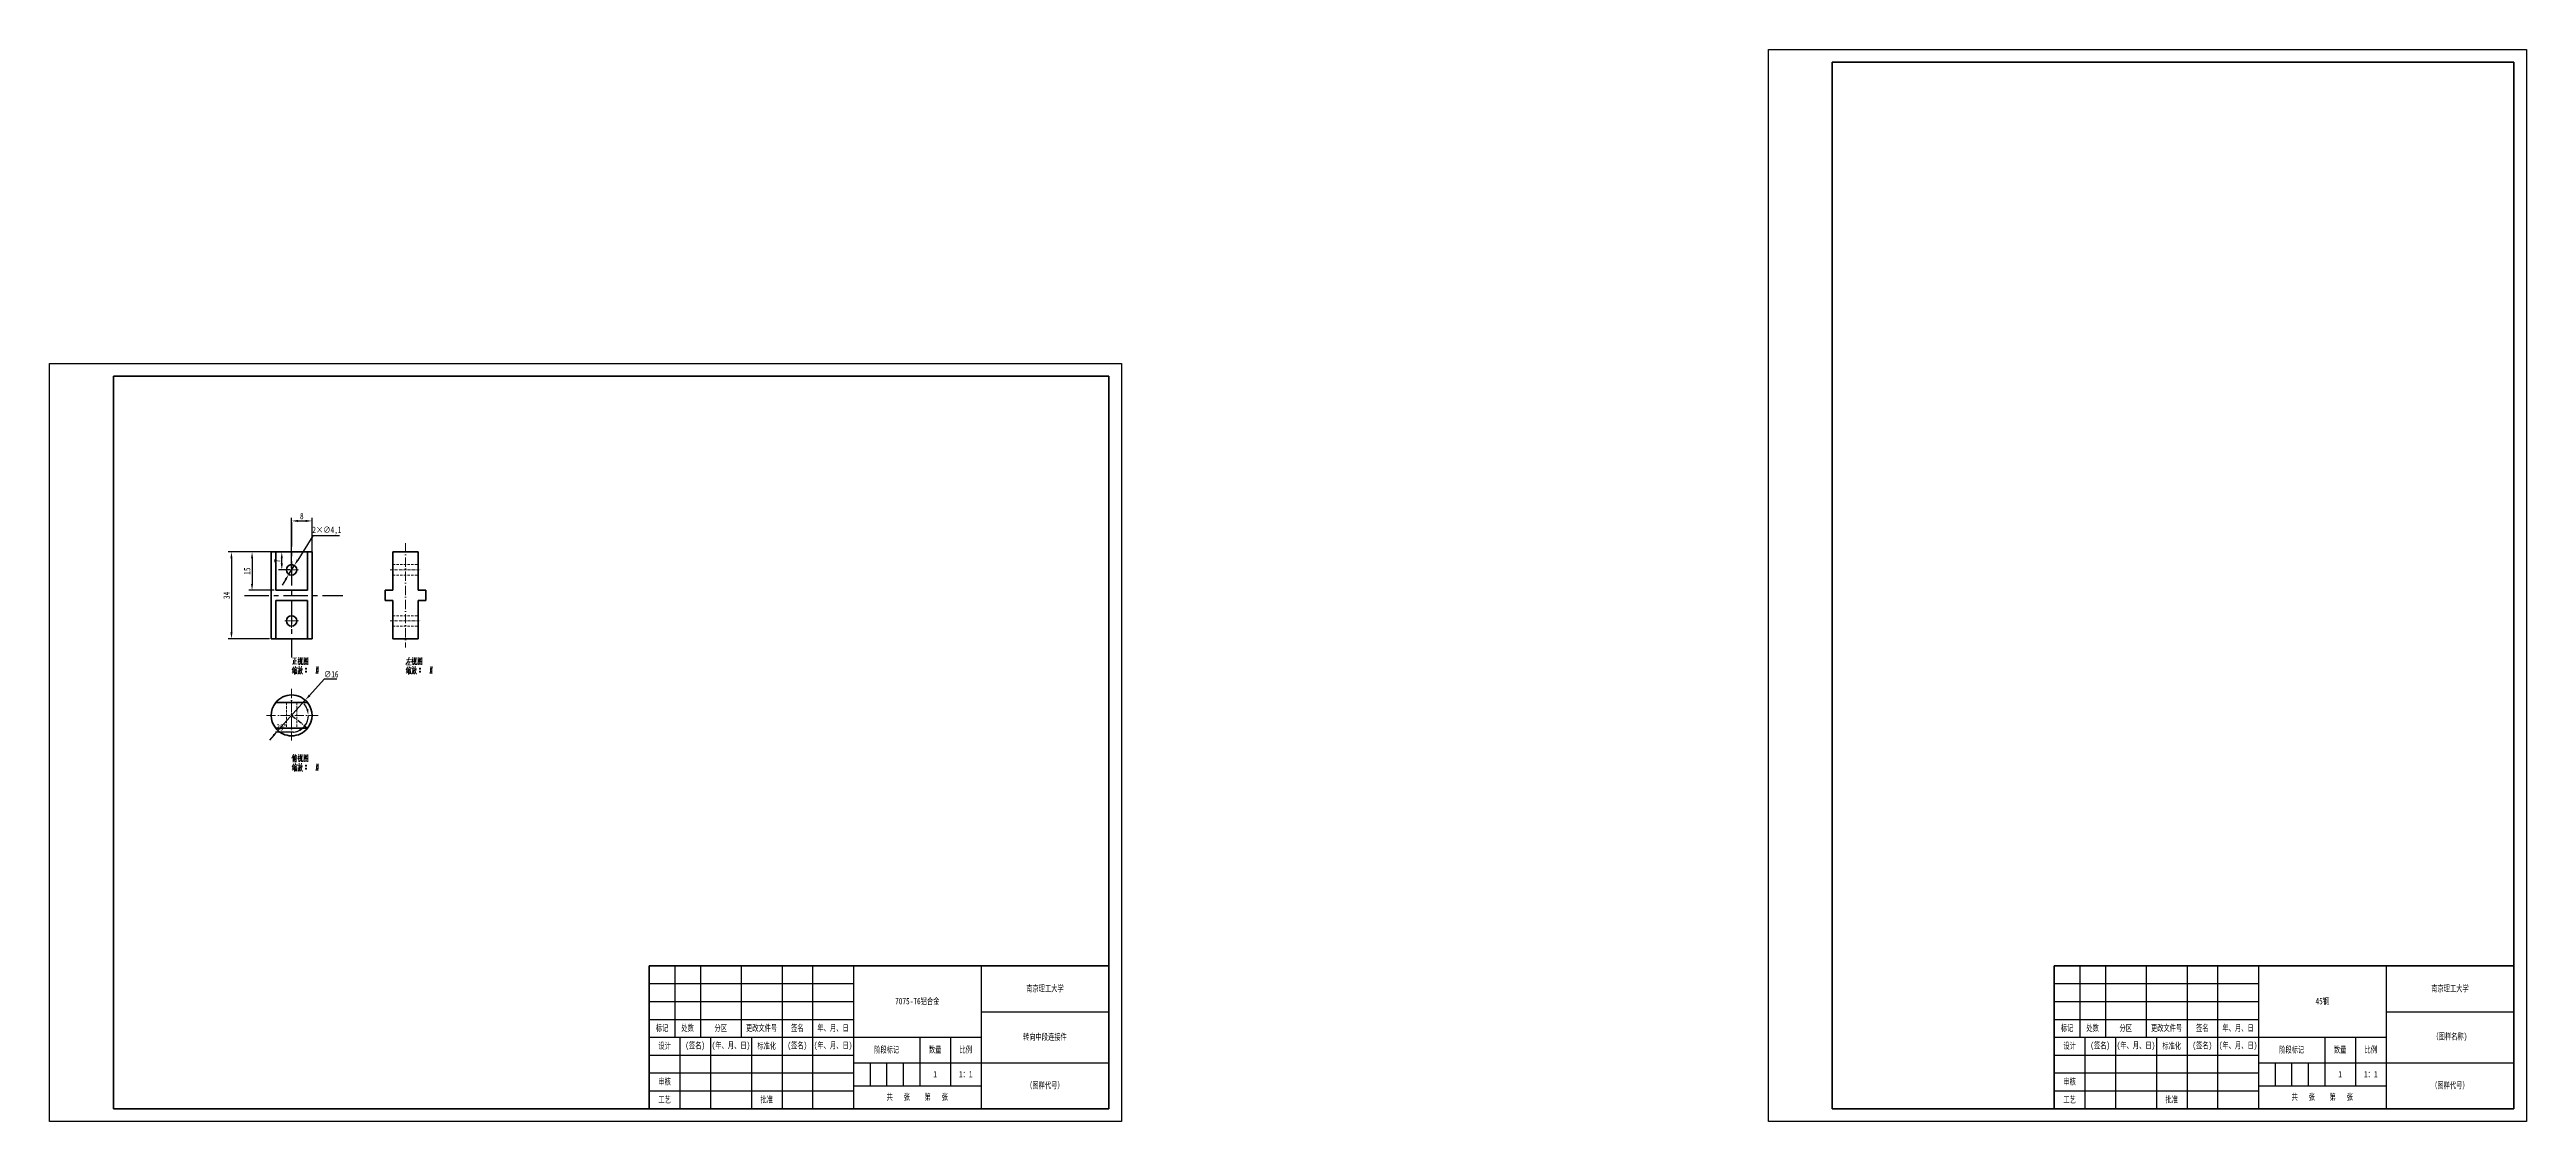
# Model space of a CAD drawing. Header units: millimetres. Extents: x 1050 to 2021, y 766 to 1186.
import ezdxf

# ---------------------------------------------------------------- set-up
doc = ezdxf.new("R2010")
doc.units = ezdxf.units.MM
doc.header["$LTSCALE"] = 0.3
for name, pattern in [('CENTER', [50.8, 31.75, -6.35, 6.35, -6.35]), ('DASHDOT', [18.5, 12, -3, 0.5, -3]), ('DASHED', [19.05, 12.7, -6.35])]:
    doc.linetypes.add(name, pattern=pattern)
for name, color, linetype, lineweight in [('尺寸线', 3, 'Continuous', 25), ('粗实线', 7, 'Continuous', 50), ('细实线', 7, 'Continuous', 25), ('细文本', 7, 'Continuous', 25), ('细点画线', 1, 'CENTER', 25), ('虚线', 2, 'DASHED', 25)]:
    doc.layers.add(name, color=color, linetype=linetype, lineweight=lineweight)
doc.styles.add('NUT Standard', font='simfang.ttf', dxfattribs={"width": 0.7, "height": 2.5})
doc.dimstyles.new('NUT Standard', dxfattribs={"dimtxt": 2.5, "dimasz": 2.5, "dimexe": 1.25, "dimexo": 0.625, "dimtad": 1, "dimtoh": 1, "dimtxsty": 'NUT Standard', "dimcen": 2.5, "dimadec": 0, "dimazin": 0, "dimtfac": 1, "dimtmove": 0, "dimatfit": 3, "dimfxl": 1, "dimarcsym": 0})

# ---------------------------------------------------------------- blocks, each defined once
blk = doc.blocks.new('*D11')
at = {"layer": 'Defpoints', "color": 0, "transparency": 16777216}
for p in [(1150.24, 930.67), (1139.54, 918.78)]:
    blk.add_point(p, dxfattribs=at)
at = {"layer": '尺寸线', "color": 0, "lineweight": -2, "transparency": 16777216}
for p, q in [((1157.61, 938.86), (1151.92, 932.53)), ((1162.6, 938.86), (1157.61, 938.86)), ((1139.54, 918.78), (1150.24, 930.67)), ((1137.87, 916.92), (1136.19, 915.06))]:
    blk.add_line(p, q, dxfattribs=at)
at = {"layer": '尺寸线', "color": 0, "transparency": 16777216}
for points in [[(1151.61, 932.81), (1152.22, 932.25), (1150.24, 930.67)], [(1137.56, 917.2), (1138.18, 916.64), (1139.54, 918.78)]]:
    blk.add_solid(points, dxfattribs=at)
at = {"layer": '尺寸线', "color": 0, "transparency": 16777216, "insert": (1160.42, 940.82), "char_height": 2.5, "attachment_point": 5, "style": 'NUT Standard'}
blk.add_mtext('∅16', dxfattribs=at)
blk = doc.blocks.new('*D13')
at = {"layer": 'Defpoints', "color": 0, "transparency": 16777216}
for p in [(1145.97, 983.49), (1143.81, 980.01)]:
    blk.add_point(p, dxfattribs=at)
at = {"layer": '尺寸线', "color": 0, "lineweight": -2, "transparency": 16777216}
for p, q in [((1153.18, 995.05), (1147.3, 985.61)), ((1163.66, 995.05), (1153.18, 995.05)), ((1143.81, 980.01), (1145.97, 983.49)), ((1142.48, 977.88), (1141.16, 975.76))]:
    blk.add_line(p, q, dxfattribs=at)
at = {"layer": '尺寸线', "color": 0, "transparency": 16777216}
for points in [[(1146.94, 985.83), (1147.65, 985.39), (1145.97, 983.49)], [(1142.13, 978.1), (1142.84, 977.66), (1143.81, 980.01)]]:
    blk.add_solid(points, dxfattribs=at)
at = {"layer": '尺寸线', "color": 0, "transparency": 16777216, "insert": (1158.73, 997.14), "char_height": 2.5, "attachment_point": 5, "style": 'NUT Standard'}
blk.add_mtext('2×∅4,1', dxfattribs=at)
blk = doc.blocks.new('*D14')
at = {"layer": 'Defpoints', "color": 0, "transparency": 16777216}
for p in [(1136.89, 988.75), (1121.32, 954.75), (1136.89, 954.75)]:
    blk.add_point(p, dxfattribs=at)
at = {"layer": '尺寸线', "color": 0, "lineweight": -2, "transparency": 16777216}
for p, q in [((1136.27, 988.75), (1120.07, 988.75)), ((1121.32, 986.25), (1121.32, 957.25)), ((1136.27, 954.75), (1120.07, 954.75))]:
    blk.add_line(p, q, dxfattribs=at)
at = {"layer": '尺寸线', "color": 0, "transparency": 16777216}
for points in [[(1120.91, 986.25), (1121.74, 986.25), (1121.32, 988.75)], [(1120.91, 957.25), (1121.74, 957.25), (1121.32, 954.75)]]:
    blk.add_solid(points, dxfattribs=at)
at = {"layer": '尺寸线', "color": 0, "transparency": 16777216, "insert": (1119.43, 971.75), "char_height": 2.5, "attachment_point": 5, "rotation": 90, "style": 'NUT Standard'}
blk.add_mtext('34', dxfattribs=at)
blk = doc.blocks.new('*D15')
at = {"layer": 'Defpoints', "color": 0, "transparency": 16777216}
for p in [(1138.65, 988.75), (1129.39, 973.75), (1138.65, 973.75)]:
    blk.add_point(p, dxfattribs=at)
at = {"layer": '尺寸线', "color": 0, "lineweight": -2, "transparency": 16777216}
for p, q in [((1138.02, 988.75), (1128.14, 988.75)), ((1129.39, 986.25), (1129.39, 976.25)), ((1138.02, 973.75), (1128.14, 973.75))]:
    blk.add_line(p, q, dxfattribs=at)
at = {"layer": '尺寸线', "color": 0, "transparency": 16777216}
for points in [[(1128.97, 986.25), (1129.81, 986.25), (1129.39, 988.75)], [(1128.97, 976.25), (1129.81, 976.25), (1129.39, 973.75)]]:
    blk.add_solid(points, dxfattribs=at)
at = {"layer": '尺寸线', "color": 0, "transparency": 16777216, "insert": (1127.5, 981.25), "char_height": 2.5, "attachment_point": 5, "rotation": 90, "style": 'NUT Standard'}
blk.add_mtext('15', dxfattribs=at)
blk = doc.blocks.new('*D16')
at = {"layer": 'Defpoints', "color": 0, "transparency": 16777216}
for p in [(1134.49, 924.72), (1144.89, 924.72), (1151.34, 923.25), (1155.29, 924.72), (1151.14, 919.72)]:
    blk.add_point(p, dxfattribs=at)
at = {"layer": '尺寸线', "color": 0, "lineweight": -2, "transparency": 16777216}
blk.add_line((1145.69, 918.15), (1138.6, 918.15), dxfattribs=at)
for start, end in [(21.77697, 43.55395), (321.31782, 0), (276.92333, 321.31782), (277.76387, 299.54084)]:
    blk.add_arc((1144.89, 924.72), 6.62, start, end, dxfattribs=at)
at = {"layer": '尺寸线', "color": 0, "transparency": 16777216}
for points in [[(1151.44, 927.26), (1150.63, 927.1), (1151.51, 924.72)], [(1147.88, 919.28), (1148.42, 918.65), (1150.06, 920.59)]]:
    blk.add_solid(points, dxfattribs=at)
at = {"layer": '尺寸线', "color": 0, "transparency": 16777216, "insert": (1140.89, 920.04), "char_height": 2.5, "attachment_point": 5, "style": 'NUT Standard'}
blk.add_mtext('39°', dxfattribs=at)
blk = doc.blocks.new('*D17')
at = {"layer": 'Defpoints', "color": 0, "transparency": 16777216}
for p in [(1141.05, 988.75), (1144.89, 988.75), (1144.89, 981.75)]:
    blk.add_point(p, dxfattribs=at)
at = {"layer": '尺寸线', "color": 0, "lineweight": -2, "transparency": 16777216}
for p, q in [((1144.27, 988.75), (1139.8, 988.75)), ((1144.27, 981.75), (1139.8, 981.75)), ((1141.05, 984.25), (1141.05, 986.25))]:
    blk.add_line(p, q, dxfattribs=at)
at = {"layer": '尺寸线', "color": 0, "transparency": 16777216}
for points in [[(1140.63, 986.25), (1141.46, 986.25), (1141.05, 988.75)], [(1140.63, 984.25), (1141.46, 984.25), (1141.05, 981.75)]]:
    blk.add_solid(points, dxfattribs=at)
at = {"layer": '尺寸线', "color": 0, "transparency": 16777216, "insert": (1139.16, 985.25), "char_height": 2.5, "attachment_point": 5, "rotation": 90, "style": 'NUT Standard'}
blk.add_mtext('7', dxfattribs=at)
blk = doc.blocks.new('*D18')
at = {"layer": 'Defpoints', "color": 0, "transparency": 16777216}
for p in [(1152.89, 1000.91), (1144.89, 981.75), (1152.89, 981.75)]:
    blk.add_point(p, dxfattribs=at)
at = {"layer": '尺寸线', "color": 0, "lineweight": -2, "transparency": 16777216}
for p, q in [((1144.89, 982.37), (1144.89, 1002.16)), ((1147.39, 1000.91), (1150.39, 1000.91)), ((1152.89, 982.37), (1152.89, 1002.16))]:
    blk.add_line(p, q, dxfattribs=at)
at = {"layer": '尺寸线', "color": 0, "transparency": 16777216}
for points in [[(1147.39, 1001.33), (1147.39, 1000.49), (1144.89, 1000.91)], [(1150.39, 1001.33), (1150.39, 1000.49), (1152.89, 1000.91)]]:
    blk.add_solid(points, dxfattribs=at)
at = {"layer": '尺寸线', "color": 0, "transparency": 16777216, "insert": (1148.89, 1002.8), "char_height": 2.5, "attachment_point": 5, "style": 'NUT Standard'}
blk.add_mtext('8', dxfattribs=at)

msp = doc.modelspace()

# ---------------------------------------------------------------- linework, layer by layer
for p, q in [((1723.555, 765.619), (1723.555, 1185.619)), ((1723.555, 1185.619), (2020.555, 1185.619)), ((2020.555, 1185.619), (2020.555, 765.619)), ((1050.042, 1062.619), (1470.042, 1062.619)), ((1050.042, 765.619), (1050.042, 1062.619)), ((1470.042, 1062.619), (1470.042, 765.619)), ((2015.555, 854.619), (2015.555, 770.619)), ((1470.042, 765.619), (1050.042, 765.619)), ((2020.555, 765.619), (1723.555, 765.619))]:
    msp.add_line(p, q)
at = {"color": 7, "lineweight": 35}
for p, q in [((1138.645, 988.745), (1136.89, 988.745)), ((1136.89, 988.745), (1136.89, 954.745)), ((1138.645, 973.745), (1138.645, 988.745)), ((1138.645, 988.745), (1151.135, 988.745)), ((1151.135, 973.745), (1151.135, 988.745)), ((1152.89, 988.745), (1151.135, 988.745)), ((1152.89, 988.745), (1152.89, 954.745)), ((1194.536, 988.745), (1184.536, 988.745)), ((1184.536, 973.745), (1184.536, 988.745)), ((1194.536, 973.745), (1194.536, 988.745)), ((1138.645, 973.745), (1144.89, 973.745)), ((1144.89, 973.745), (1151.135, 973.745)), ((1181.536, 973.745), (1181.536, 969.745)), ((1181.536, 973.745), (1184.536, 973.745)), ((1194.536, 973.745), (1197.536, 973.745)), ((1197.536, 973.745), (1197.536, 969.745)), ((1138.645, 954.745), (1138.645, 969.745)), ((1138.645, 969.745), (1144.89, 969.745)), ((1144.89, 969.745), (1151.135, 969.745)), ((1151.135, 954.745), (1151.135, 969.745)), ((1181.536, 969.745), (1184.536, 969.745)), ((1184.536, 954.745), (1184.536, 969.745)), ((1194.536, 954.745), (1194.536, 969.745)), ((1194.536, 969.745), (1197.536, 969.745)), ((1138.645, 954.745), (1136.89, 954.745)), ((1151.135, 954.745), (1138.645, 954.745)), ((1152.89, 954.745), (1151.135, 954.745)), ((1194.536, 954.745), (1184.536, 954.745)), ((1138.645, 929.723), (1151.135, 929.723)), ((1138.645, 919.723), (1151.135, 919.723))]:
    msp.add_line(p, q, dxfattribs=at)
at = {"color": 7, "linetype": 'DASHED', "lineweight": 13, "ltscale": 0.375}
for p, q in [((1138.645, 973.745), (1138.645, 988.745)), ((1151.135, 973.745), (1151.135, 988.745)), ((1138.645, 954.745), (1138.645, 969.745)), ((1151.135, 954.745), (1151.135, 969.745))]:
    msp.add_line(p, q, dxfattribs=at)
at = {"color": 7, "linetype": 'DASHED', "lineweight": 13, "ltscale": 0.25}
for p, q in [((1142.84, 929.723), (1142.84, 919.723)), ((1146.94, 929.723), (1146.94, 919.723))]:
    msp.add_line(p, q, dxfattribs=at)
at = {"color": 7, "lineweight": 13}
for points in [[(1145.065, 944.77), (1147.025, 944.875)], [(1145.1, 941.27), (1145.8, 941.655)], [(1145.555, 942.705), (1145.135, 942.565)], [(1145.625, 943.72), (1145.17, 942.635)], [(1145.205, 941.935), (1145.73, 942.11)], [(1145.695, 942.95), (1145.24, 941.935)], [(1145.345, 947.185), (1146.85, 947.255)], [(1145.625, 946.38), (1145.625, 944.805)], [(1146.01, 942.425), (1145.695, 941.935)], [(1145.94, 943.405), (1145.835, 942.845)], [(1145.94, 943.265), (1146.99, 943.405)], [(1146.185, 942.985), (1146.01, 942.425)], [(1146.045, 942.495), (1146.045, 940.78)], [(1146.115, 947.185), (1146.115, 946.03), (1146.115, 944.84)], [(1146.115, 946.065), (1146.745, 946.135)], [(1146.255, 942.705), (1146.955, 942.81)], [(1146.325, 943.895), (1146.5, 943.51)], [(1146.325, 942.285), (1146.36, 940.885)], [(1146.325, 942.18), (1146.85, 942.25)], [(1146.36, 941.62), (1146.745, 941.69)], [(1146.57, 942.74), (1146.5, 942.18)], [(1146.885, 942.355), (1146.815, 940.955)], [(1147.025, 943.51), (1146.885, 943.055)], [(1147.935, 946.8), (1147.76, 946.31), (1147.27, 945.575)], [(1147.795, 943.125), (1147.69, 942.215), (1147.585, 941.795), (1147.27, 940.92)], [(1147.305, 946.59), (1147.865, 946.66)], [(1147.305, 943.055), (1148.355, 943.195)], [(1147.585, 947.465), (1147.865, 947.045)], [(1148.11, 942.635), (1148.005, 941.795), (1147.865, 940.955), (1147.655, 941.235)], [(1147.725, 942.46), (1148.11, 942.53)], [(1147.76, 946.31), (1147.76, 944.525)], [(1147.76, 946.135), (1148.075, 945.82)], [(1147.795, 943.965), (1147.9, 943.405)], [(1147.865, 944.525), (1148.145, 944.805)], [(1148.145, 944.805), (1148.39, 945.155)], [(1148.495, 942.635), (1148.32, 942.075)], [(1148.355, 947.43), (1148.355, 945.75)], [(1149.02, 947.255), (1148.355, 947.185)], [(1148.565, 945.785), (1148.39, 945.155)], [(1148.425, 942.39), (1148.985, 940.955)], [(1148.635, 943.265), (1148.495, 942.635)], [(1148.775, 942.005), (1148.495, 941.375)], [(1148.67, 946.835), (1148.565, 945.785)], [(1148.565, 942.88), (1149.265, 943.02)], [(1148.705, 944), (1148.635, 943.265)], [(1148.705, 944.805), (1148.705, 945.89)], [(1148.845, 944.7), (1148.705, 944.805)], [(1148.985, 942.95), (1148.775, 942.005)], [(1149.265, 944.7), (1148.845, 944.7)], [(1148.95, 945.68), (1149.02, 947.36)], [(1149.265, 945.33), (1149.265, 944.7)], [(1149.79, 947.465), (1149.79, 945.995), (1149.79, 944.49)], [(1149.79, 947.43), (1149.79, 946.03), (1149.79, 944.63)], [(1151.26, 947.29), (1149.79, 947.15)], [(1149.79, 944.735), (1151.155, 944.84)], [(1149.86, 945.54), (1150.35, 945.96)], [(1150.56, 947.01), (1150, 946.205)], [(1150.315, 946.45), (1151.015, 945.715)], [(1150.315, 945.365), (1150.665, 944.98)], [(1150.315, 943.09), (1150.7, 943.09)], [(1150.315, 941.83), (1150.7, 941.83)], [(1150.35, 946.66), (1150.805, 946.73)], [(1150.35, 945.96), (1150.56, 946.24)], [(1150.35, 943.195), (1150.665, 943.195)], [(1150.35, 942.95), (1150.665, 942.95)], [(1150.35, 941.935), (1150.665, 941.935)], [(1150.35, 941.69), (1150.665, 941.69)], [(1150.42, 945.75), (1150.665, 945.47)], [(1150.56, 946.24), (1150.91, 946.87)], [(1151.015, 945.715), (1151.19, 945.75)], [(1151.225, 944.56), (1151.225, 944.665), (1151.155, 944.84)], [(1151.225, 944.665), (1151.225, 946.03), (1151.26, 947.43)], [(1154.76, 943.825), (1154.655, 942.425), (1154.55, 941.025)], [(1154.76, 943.09), (1155.145, 943.09)], [(1154.76, 941.83), (1155.145, 941.83)], [(1154.795, 943.195), (1155.11, 943.195)], [(1154.795, 942.95), (1155.11, 942.95)], [(1154.795, 941.935), (1155.11, 941.935)], [(1154.795, 941.69), (1155.11, 941.69)], [(1155.355, 943.825), (1155.25, 942.425), (1155.145, 941.025)], [(1190.236, 945.575), (1189.676, 944.7)], [(1189.746, 941.27), (1190.446, 941.655)], [(1190.201, 942.705), (1189.781, 942.565)], [(1190.271, 943.72), (1189.816, 942.635)], [(1189.851, 941.935), (1190.376, 942.11)], [(1189.886, 946.555), (1191.706, 946.695)], [(1190.341, 942.95), (1189.886, 941.935)], [(1189.991, 944.455), (1191.706, 944.56)], [(1190.691, 946.625), (1190.236, 945.575)], [(1190.656, 942.425), (1190.341, 941.935)], [(1190.376, 945.645), (1191.461, 945.75)], [(1190.586, 943.405), (1190.481, 942.845)], [(1190.586, 943.265), (1191.636, 943.405)], [(1190.831, 942.985), (1190.656, 942.425)], [(1190.901, 947.57), (1190.691, 946.625)], [(1190.691, 942.495), (1190.691, 940.78)], [(1190.901, 945.68), (1190.866, 944.49)], [(1190.901, 942.705), (1191.601, 942.81)], [(1190.971, 943.895), (1191.146, 943.51)], [(1190.971, 942.285), (1191.006, 940.885)], [(1190.971, 942.18), (1191.496, 942.25)], [(1191.006, 941.62), (1191.391, 941.69)], [(1191.216, 942.74), (1191.146, 942.18)], [(1191.531, 942.355), (1191.461, 940.955)], [(1191.671, 943.51), (1191.531, 943.055)], [(1192.581, 946.8), (1192.406, 946.31), (1191.916, 945.575)], [(1192.441, 943.125), (1192.336, 942.215), (1192.231, 941.795), (1191.916, 940.92)], [(1191.951, 946.59), (1192.511, 946.66)], [(1191.951, 943.055), (1193.001, 943.195)], [(1192.231, 947.465), (1192.511, 947.045)], [(1192.756, 942.635), (1192.651, 941.795), (1192.511, 940.955), (1192.301, 941.235)], [(1192.371, 942.46), (1192.756, 942.53)], [(1192.406, 946.31), (1192.406, 944.525)], [(1192.406, 946.135), (1192.721, 945.82)], [(1192.441, 943.965), (1192.546, 943.405)], [(1192.511, 944.525), (1192.791, 944.805)], [(1192.791, 944.805), (1193.036, 945.155)], [(1193.141, 942.635), (1192.966, 942.075)], [(1193.001, 947.43), (1193.001, 945.75)], [(1193.666, 947.255), (1193.001, 947.185)], [(1193.211, 945.785), (1193.036, 945.155)], [(1193.071, 942.39), (1193.631, 940.955)], [(1193.281, 943.265), (1193.141, 942.635)], [(1193.421, 942.005), (1193.141, 941.375)], [(1193.316, 946.835), (1193.211, 945.785)], [(1193.211, 942.88), (1193.911, 943.02)], [(1193.351, 944), (1193.281, 943.265)], [(1193.351, 944.805), (1193.351, 945.89)], [(1193.491, 944.7), (1193.351, 944.805)], [(1193.631, 942.95), (1193.421, 942.005)], [(1193.911, 944.7), (1193.491, 944.7)], [(1193.596, 945.68), (1193.666, 947.36)], [(1193.911, 945.33), (1193.911, 944.7)], [(1194.436, 947.465), (1194.436, 945.995), (1194.436, 944.49)], [(1194.436, 947.43), (1194.436, 946.03), (1194.436, 944.63)], [(1195.906, 947.29), (1194.436, 947.15)], [(1194.436, 944.735), (1195.801, 944.84)], [(1194.506, 945.54), (1194.996, 945.96)], [(1195.206, 947.01), (1194.646, 946.205)], [(1194.961, 946.45), (1195.661, 945.715)], [(1194.961, 945.365), (1195.311, 944.98)], [(1194.961, 943.09), (1195.346, 943.09)], [(1194.961, 941.83), (1195.346, 941.83)], [(1194.996, 946.66), (1195.451, 946.73)], [(1194.996, 945.96), (1195.206, 946.24)], [(1194.996, 943.195), (1195.311, 943.195)], [(1194.996, 942.95), (1195.311, 942.95)], [(1194.996, 941.935), (1195.311, 941.935)], [(1194.996, 941.69), (1195.311, 941.69)], [(1195.066, 945.75), (1195.311, 945.47)], [(1195.206, 946.24), (1195.556, 946.87)], [(1195.661, 945.715), (1195.836, 945.75)], [(1195.871, 944.56), (1195.871, 944.665), (1195.801, 944.84)], [(1195.871, 944.665), (1195.871, 946.03), (1195.906, 947.43)], [(1199.406, 943.825), (1199.301, 942.425), (1199.196, 941.025)], [(1199.406, 943.09), (1199.791, 943.09)], [(1199.406, 941.83), (1199.791, 941.83)], [(1199.441, 943.195), (1199.756, 943.195)], [(1199.441, 942.95), (1199.756, 942.95)], [(1199.441, 941.935), (1199.756, 941.935)], [(1199.441, 941.69), (1199.756, 941.69)], [(1200.001, 943.825), (1199.896, 942.425), (1199.791, 941.025)], [(1146.815, 941.13), (1146.395, 941.06)], [(1148.495, 941.375), (1148.11, 940.85)], [(1148.985, 940.955), (1149.3, 940.955)], [(1191.461, 941.13), (1191.041, 941.06)], [(1193.141, 941.375), (1192.756, 940.85)], [(1193.631, 940.955), (1193.946, 940.955)], [(1145.695, 909.548), (1144.995, 907.938)], [(1145.1, 903.248), (1145.8, 903.633)], [(1145.555, 904.683), (1145.135, 904.543)], [(1145.625, 905.698), (1145.17, 904.613)], [(1145.205, 903.913), (1145.73, 904.088)], [(1145.695, 904.928), (1145.24, 903.913)], [(1145.45, 908.883), (1145.45, 907.658), (1145.45, 906.398)], [(1145.73, 907.133), (1145.555, 906.503)], [(1146.01, 904.403), (1145.695, 903.913)], [(1145.835, 907.763), (1145.73, 907.133)], [(1145.87, 909.058), (1145.835, 907.763)], [(1145.94, 905.383), (1145.835, 904.823)], [(1145.87, 908.813), (1146.99, 908.988)], [(1146.15, 908.183), (1145.905, 907.728)], [(1145.94, 905.243), (1146.99, 905.383)], [(1146.185, 904.963), (1146.01, 904.403)], [(1146.045, 904.473), (1146.045, 902.758)], [(1146.255, 908.708), (1146.15, 908.183)], [(1146.15, 908.183), (1146.15, 906.433)], [(1146.255, 909.513), (1146.465, 909.023)], [(1146.255, 908.008), (1147.06, 908.148)], [(1146.255, 904.683), (1146.955, 904.788)], [(1146.325, 907.763), (1146.465, 907.343)], [(1146.325, 905.873), (1146.5, 905.488)], [(1146.325, 904.263), (1146.36, 902.863)], [(1146.325, 904.158), (1146.85, 904.228)], [(1146.36, 903.598), (1146.745, 903.668)], [(1146.815, 903.108), (1146.395, 903.038)], [(1146.71, 906.398), (1146.43, 906.853)], [(1146.57, 904.718), (1146.5, 904.158)], [(1146.71, 908.813), (1146.71, 907.623), (1146.71, 906.398)], [(1146.885, 904.333), (1146.815, 902.933)], [(1147.025, 905.488), (1146.885, 905.033)], [(1147.935, 908.778), (1147.76, 908.288), (1147.27, 907.553)], [(1147.795, 905.103), (1147.69, 904.193), (1147.585, 903.773), (1147.27, 902.898)], [(1147.305, 908.568), (1147.865, 908.638)], [(1147.305, 905.033), (1148.355, 905.173)], [(1147.585, 909.443), (1147.865, 909.023)], [(1148.11, 904.613), (1148.005, 903.773), (1147.865, 902.933), (1147.655, 903.213)], [(1147.725, 904.438), (1148.11, 904.508)], [(1147.76, 908.288), (1147.76, 906.503)], [(1147.76, 908.113), (1148.075, 907.798)], [(1147.795, 905.943), (1147.9, 905.383)], [(1147.865, 906.503), (1148.145, 906.783)], [(1148.495, 903.353), (1148.11, 902.828)], [(1148.145, 906.783), (1148.39, 907.133)], [(1148.495, 904.613), (1148.32, 904.053)], [(1148.355, 909.408), (1148.355, 907.728)], [(1149.02, 909.233), (1148.355, 909.163)], [(1148.565, 907.763), (1148.39, 907.133)], [(1148.425, 904.368), (1148.985, 902.933)], [(1148.635, 905.243), (1148.495, 904.613)], [(1148.775, 903.983), (1148.495, 903.353)], [(1148.67, 908.813), (1148.565, 907.763)], [(1148.565, 904.858), (1149.265, 904.998)], [(1148.705, 905.978), (1148.635, 905.243)], [(1148.705, 906.783), (1148.705, 907.868)], [(1148.845, 906.678), (1148.705, 906.783)], [(1148.985, 904.928), (1148.775, 903.983)], [(1149.265, 906.678), (1148.845, 906.678)], [(1148.95, 907.658), (1149.02, 909.338)], [(1148.985, 902.933), (1149.3, 902.933)], [(1149.265, 907.308), (1149.265, 906.678)], [(1149.79, 909.443), (1149.79, 907.973), (1149.79, 906.468)], [(1149.79, 909.408), (1149.79, 908.008), (1149.79, 906.608)], [(1151.26, 909.268), (1149.79, 909.128)], [(1149.79, 906.713), (1151.155, 906.818)], [(1149.86, 907.518), (1150.35, 907.938)], [(1150.56, 908.988), (1150, 908.183)], [(1150.315, 908.428), (1151.015, 907.693)], [(1150.315, 907.343), (1150.665, 906.958)], [(1150.315, 905.068), (1150.7, 905.068)], [(1150.315, 903.808), (1150.7, 903.808)], [(1150.35, 908.638), (1150.805, 908.708)], [(1150.35, 907.938), (1150.56, 908.218)], [(1150.35, 905.173), (1150.665, 905.173)], [(1150.35, 904.928), (1150.665, 904.928)], [(1150.35, 903.913), (1150.665, 903.913)], [(1150.35, 903.668), (1150.665, 903.668)], [(1150.42, 907.728), (1150.665, 907.448)], [(1150.56, 908.218), (1150.91, 908.848)], [(1151.015, 907.693), (1151.19, 907.728)], [(1151.225, 906.538), (1151.225, 906.643), (1151.155, 906.818)], [(1151.225, 906.643), (1151.225, 908.008), (1151.26, 909.408)], [(1154.76, 905.803), (1154.655, 904.403), (1154.55, 903.003)], [(1154.76, 905.068), (1155.145, 905.068)], [(1154.76, 903.808), (1155.145, 903.808)], [(1154.795, 905.173), (1155.11, 905.173)], [(1154.795, 904.928), (1155.11, 904.928)], [(1154.795, 903.913), (1155.11, 903.913)], [(1154.795, 903.668), (1155.11, 903.668)], [(1155.355, 905.803), (1155.25, 904.403), (1155.145, 903.003)]]:
    msp.add_lwpolyline(points, dxfattribs=at)
for points in [[(1150.42, 942.88), (1150.595, 942.88), (1150.7, 942.985), (1150.7, 943.16), (1150.595, 943.265), (1150.42, 943.265), (1150.315, 943.16), (1150.315, 942.985)], [(1150.42, 941.62), (1150.595, 941.62), (1150.7, 941.725), (1150.7, 941.9), (1150.595, 942.005), (1150.42, 942.005), (1150.315, 941.9), (1150.315, 941.725)], [(1154.865, 942.88), (1155.04, 942.88), (1155.145, 942.985), (1155.145, 943.16), (1155.04, 943.265), (1154.865, 943.265), (1154.76, 943.16), (1154.76, 942.985)], [(1154.865, 941.62), (1155.04, 941.62), (1155.145, 941.725), (1155.145, 941.9), (1155.04, 942.005), (1154.865, 942.005), (1154.76, 941.9), (1154.76, 941.725)], [(1195.066, 942.88), (1195.241, 942.88), (1195.346, 942.985), (1195.346, 943.16), (1195.241, 943.265), (1195.066, 943.265), (1194.961, 943.16), (1194.961, 942.985)], [(1195.066, 941.62), (1195.241, 941.62), (1195.346, 941.725), (1195.346, 941.9), (1195.241, 942.005), (1195.066, 942.005), (1194.961, 941.9), (1194.961, 941.725)], [(1199.511, 942.88), (1199.686, 942.88), (1199.791, 942.985), (1199.791, 943.16), (1199.686, 943.265), (1199.511, 943.265), (1199.406, 943.16), (1199.406, 942.985)], [(1199.511, 941.62), (1199.686, 941.62), (1199.791, 941.725), (1199.791, 941.9), (1199.686, 942.005), (1199.511, 942.005), (1199.406, 941.9), (1199.406, 941.725)], [(1150.42, 904.858), (1150.595, 904.858), (1150.7, 904.963), (1150.7, 905.138), (1150.595, 905.243), (1150.42, 905.243), (1150.315, 905.138), (1150.315, 904.963)], [(1150.42, 903.598), (1150.595, 903.598), (1150.7, 903.703), (1150.7, 903.878), (1150.595, 903.983), (1150.42, 903.983), (1150.315, 903.878), (1150.315, 903.703)], [(1154.865, 904.858), (1155.04, 904.858), (1155.145, 904.963), (1155.145, 905.138), (1155.04, 905.243), (1154.865, 905.243), (1154.76, 905.138), (1154.76, 904.963)], [(1154.865, 903.598), (1155.04, 903.598), (1155.145, 903.703), (1155.145, 903.878), (1155.04, 903.983), (1154.865, 903.983), (1154.76, 903.878), (1154.76, 903.703)]]:
    msp.add_lwpolyline(points, close=True, dxfattribs=at)
at = {"color": 7, "lineweight": 35}
for centre in [(1144.89, 981.745), (1144.89, 961.745)]:
    msp.add_circle(centre, 2.05, dxfattribs=at)
for start, end in [(38.682189, 141.317816), (141.317816, 218.682184), (321.317811, 38.682189), (218.682184, 321.317811)]:
    msp.add_arc((1144.89, 924.723), 8, start, end, dxfattribs=at)
at = {"layer": '粗实线'}
for p, q in [((1748.555, 770.619), (1748.555, 1180.619)), ((1748.555, 1180.619), (2015.555, 1180.619)), ((2015.555, 1180.619), (2015.555, 770.619)), ((1075.042, 770.619), (1075.042, 1057.619)), ((1075.042, 1057.619), (1465.042, 1057.619)), ((1465.042, 1057.619), (1465.042, 770.619)), ((1285.042, 826.619), (1465.042, 826.619)), ((1285.042, 770.619), (1285.042, 826.619)), ((1835.555, 826.619), (2015.555, 826.619)), ((1835.555, 770.619), (1835.555, 826.619)), ((1465.042, 770.619), (1075.042, 770.619)), ((1285.042, 770.619), (1465.042, 770.619)), ((2015.555, 770.619), (1748.555, 770.619))]:
    msp.add_line(p, q, dxfattribs=at)
at = {"layer": '细实线'}
for p, q in [((1295.042, 826.619), (1295.042, 798.619)), ((1305.042, 826.619), (1305.042, 798.619)), ((1321.042, 826.619), (1321.042, 798.619)), ((1337.042, 826.619), (1337.042, 798.619)), ((1349.042, 826.619), (1349.042, 798.619)), ((1365.042, 826.619), (1365.042, 770.619)), ((1415.042, 826.619), (1415.042, 770.619)), ((1845.555, 826.619), (1845.555, 798.619)), ((1855.555, 826.619), (1855.555, 798.619)), ((1871.555, 826.619), (1871.555, 798.619)), ((1887.555, 826.619), (1887.555, 798.619)), ((1899.555, 826.619), (1899.555, 798.619)), ((1915.555, 826.619), (1915.555, 770.619)), ((1965.555, 826.619), (1965.555, 770.619)), ((1285.042, 819.619), (1365.042, 819.619)), ((1835.555, 819.619), (1915.555, 819.619)), ((1285.042, 812.619), (1365.042, 812.619)), ((1285.042, 805.619), (1365.042, 805.619)), ((1415.042, 808.619), (1465.042, 808.619)), ((1835.555, 812.619), (1915.555, 812.619)), ((1835.555, 805.619), (1915.555, 805.619)), ((1965.555, 808.619), (2015.555, 808.619)), ((1285.042, 798.619), (1415.042, 798.619)), ((1297.042, 798.619), (1297.042, 770.619)), ((1309.042, 798.619), (1309.042, 770.619)), ((1325.042, 798.619), (1325.042, 770.619)), ((1337.042, 798.619), (1337.042, 770.619)), ((1349.042, 798.619), (1349.042, 770.619)), ((1391.042, 798.619), (1391.042, 779.619)), ((1403.042, 798.619), (1403.042, 779.619)), ((1835.555, 798.619), (1965.555, 798.619)), ((1847.555, 798.619), (1847.555, 770.619)), ((1859.555, 798.619), (1859.555, 770.619)), ((1875.555, 798.619), (1875.555, 770.619)), ((1887.555, 798.619), (1887.555, 770.619)), ((1899.555, 798.619), (1899.555, 770.619)), ((1941.555, 798.619), (1941.555, 779.619)), ((1953.555, 798.619), (1953.555, 779.619)), ((1285.042, 791.619), (1365.042, 791.619)), ((1365.042, 788.619), (1465.042, 788.619)), ((1371.542, 788.619), (1371.542, 779.619)), ((1378.042, 788.619), (1378.042, 779.619)), ((1384.542, 788.619), (1384.542, 779.619)), ((1835.555, 791.619), (1915.555, 791.619)), ((1915.555, 788.619), (2015.555, 788.619)), ((1922.055, 788.619), (1922.055, 779.619)), ((1928.555, 788.619), (1928.555, 779.619)), ((1935.055, 788.619), (1935.055, 779.619)), ((1285.042, 784.619), (1365.042, 784.619)), ((1285.042, 777.619), (1365.042, 777.619)), ((1365.042, 779.619), (1415.042, 779.619)), ((1835.555, 784.619), (1915.555, 784.619)), ((1835.555, 777.619), (1915.555, 777.619)), ((1915.555, 779.619), (1965.555, 779.619))]:
    msp.add_line(p, q, dxfattribs=at)
at = {"layer": '细点画线'}
for p, q in [((1144.89, 1000.433), (1144.89, 947.465)), ((1126.468, 971.745), (1164.914, 971.745))]:
    msp.add_line(p, q, dxfattribs=at)
at = {"layer": '细点画线', "linetype": 'DASHDOT', "lineweight": 13}
for p, q in [((1189.536, 992.145), (1189.536, 951.345)), ((1144.89, 935.123), (1144.89, 914.323)), ((1155.29, 924.723), (1134.49, 924.723))]:
    msp.add_line(p, q, dxfattribs=at)
at = {"layer": '细点画线', "linetype": 'DASHDOT', "lineweight": 13, "ltscale": 0.13325}
for p, q in [((1147.555, 981.745), (1142.225, 981.745)), ((1144.89, 984.41), (1144.89, 979.08)), ((1147.555, 961.745), (1142.225, 961.745)), ((1144.89, 964.41), (1144.89, 959.08))]:
    msp.add_line(p, q, dxfattribs=at)
at = {"layer": '细点画线', "linetype": 'DASHDOT', "lineweight": 13, "ltscale": 0.3}
for p, q in [((1183.536, 981.745), (1195.536, 981.745)), ((1183.536, 961.745), (1195.536, 961.745))]:
    msp.add_line(p, q, dxfattribs=at)
at = {"layer": '细点画线', "linetype": 'DASHDOT', "lineweight": 13, "ltscale": 0.300015}
msp.add_line((1144.89, 930.723), (1144.89, 918.723), dxfattribs=at)
at = {"layer": '细点画线', "ltscale": 0.2}
msp.add_line((1144.89, 924.723), (1151.135, 919.723), dxfattribs=at)
at = {"layer": '虚线', "linetype": 'DASHED', "lineweight": 13, "ltscale": 0.25}
for p, q in [((1184.536, 983.795), (1194.536, 983.795)), ((1184.536, 979.695), (1194.536, 979.695)), ((1184.536, 963.795), (1194.536, 963.795)), ((1184.536, 959.695), (1194.536, 959.695)), ((1142.84, 929.723), (1142.84, 919.723)), ((1146.94, 929.723), (1146.94, 919.723))]:
    msp.add_line(p, q, dxfattribs=at)

# ---------------------------------------------------------------- texts
at = {"layer": '粗实线', "char_height": 2.5, "attachment_point": 5, "style": 'NUT Standard'}
for s, insert in [('\\pxqc;{\\fFangSong|b0|i0|c134|p49;1}', (1397.042, 784.119)), ('\\pxqc;{\\fFangSong|b0|i0|c134|p49;1：1}', (1409.042, 784.119)), ('\\pxqc;{\\fFangSong|b0|i0|c134|p49;1}', (1947.555, 784.119)), ('\\pxqc;{\\fFangSong|b0|i0|c134|p49;1：1}', (1959.555, 784.119))]:
    msp.add_mtext_dynamic_manual_height_columns(s, width=12, gutter_width=12.5, heights=[0], dxfattribs=dict(at, insert=insert))
at = {"layer": '粗实线', "char_height": 2.5, "width": 12, "attachment_point": 5, "style": 'NUT Standard'}
for s, insert in [('工艺', (1841.555, 774.119)), ('批准', (1881.555, 774.119))]:
    msp.add_mtext(s, dxfattribs=dict(at, insert=insert))
at = {"layer": '细文本', "char_height": 2.5, "attachment_point": 5, "style": 'NUT Standard'}
for s, insert, width in [('{\\fFangSong|b0|i0|c134|p49;南京理工大学}', (1440.042, 817.619), 50), ('{\\fFangSong|b0|i0|c134|p49;南京理工大学}', (1990.555, 817.619), 50), ('7075-T6铝合金', (1390.042, 812.619), 50), ('45钢', (1940.555, 812.619), 50), ('标记', (1290.042, 802.119), 10), ('设计', (1291.042, 795.119), 12), ('处数', (1300.042, 802.119), 10), ('(签名)', (1303.042, 795.119), 12), ('(年、月、日)', (1317.042, 795.119), 16), ('分区', (1313.042, 802.119), 16), ('更改文件号', (1329.042, 802.119), 16), ('标准化', (1331.042, 795.119), 12), ('(签名)', (1343.042, 795.119), 12), ('签名', (1343.042, 802.119), 12), ('(年、月、日)', (1357.042, 795.119), 16), ('年、月、日', (1357.042, 802.119), 16), ('转向中段连接件', (1440.042, 798.619), 50), ('标记', (1840.555, 802.119), 10), ('设计', (1841.555, 795.119), 12), ('处数', (1850.555, 802.119), 10), ('(签名)', (1853.555, 795.119), 12), ('(年、月、日)', (1867.555, 795.119), 16), ('分区', (1863.555, 802.119), 16), ('更改文件号', (1879.555, 802.119), 16), ('标准化', (1881.555, 795.119), 12), ('(签名)', (1893.555, 795.119), 12), ('签名', (1893.555, 802.119), 12), ('(年、月、日)', (1907.555, 795.119), 16), ('年、月、日', (1907.555, 802.119), 16), ('（图样名称)', (1990.555, 798.619), 50), ('阶段标记', (1378.042, 793.619), 26), ('数量', (1397.042, 793.619), 12), ('比例', (1409.042, 793.619), 12), ('阶段标记', (1928.555, 793.619), 26), ('数量', (1947.555, 793.619), 12), ('比例', (1959.555, 793.619), 12), ('审核', (1291.042, 781.119), 12), ('共   张    第   张', (1390.042, 775.119), 50), ('（图样代号）', (1440.042, 779.619), 50), ('审核', (1841.555, 781.119), 12), ('共   张    第   张', (1940.555, 775.119), 50), ('（图样代号）', (1990.555, 779.619), 50), ('工艺', (1291.042, 774.119), 12), ('批准', (1331.042, 774.119), 12)]:
    msp.add_mtext(s, dxfattribs=dict(at, insert=insert, width=width))

# ---------------------------------------------------------------- dimensions: what is measured, and where the dimension line sits
at = {"layer": '尺寸线'}
for p1, p2, distance, picture, middle in [((1144.89, 981.745), (1152.89, 981.745), 19.165, '*D18', (1148.89, 1002.8)), ((1136.89, 988.745), (1136.89, 954.745), -15.567, '*D14', (1119.434, 971.745)), ((1138.645, 988.745), (1138.645, 973.745), -9.255, '*D15', (1127.501, 981.245)), ((1144.89, 981.745), (1144.89, 988.745), 3.843, '*D17', (1139.159, 985.245))]:
    dim = msp.add_aligned_dim(p1=p1, p2=p2, distance=distance, dimstyle='NUT Standard', dxfattribs=at)
    dim.commit()
    dim.dimension.update_dxf_attribs({"geometry": picture, "text_midpoint": middle})
dim = msp.add_diameter_dim_2p(p1=(1143.807, 980.005), p2=(1145.974, 983.485), text='2×<>', dimstyle='NUT Standard', dxfattribs=at)
dim.commit()
dim.dimension.update_dxf_attribs({"geometry": '*D13', "text_midpoint": (1158.73, 995.054), "dimtype": 163})
dim = msp.add_diameter_dim_2p(p1=(1139.538, 918.777), p2=(1150.243, 930.669), dimstyle='NUT Standard', dxfattribs=at)
dim.commit()
dim.dimension.update_dxf_attribs({"geometry": '*D11', "text_midpoint": (1160.417, 938.856), "dimtype": 163})
dim = msp.add_angular_dim_2l(base=(1151.341, 923.247), line1=((1144.89, 924.723), (1151.135, 919.723)), line2=((1155.29, 924.723), (1134.49, 924.723)), dimstyle='NUT Standard', dxfattribs=at)
dim.commit()
dim.dimension.update_dxf_attribs({"geometry": '*D16', "text_midpoint": (1140.893, 920.044)})

doc.saveas('drawing.dxf')
